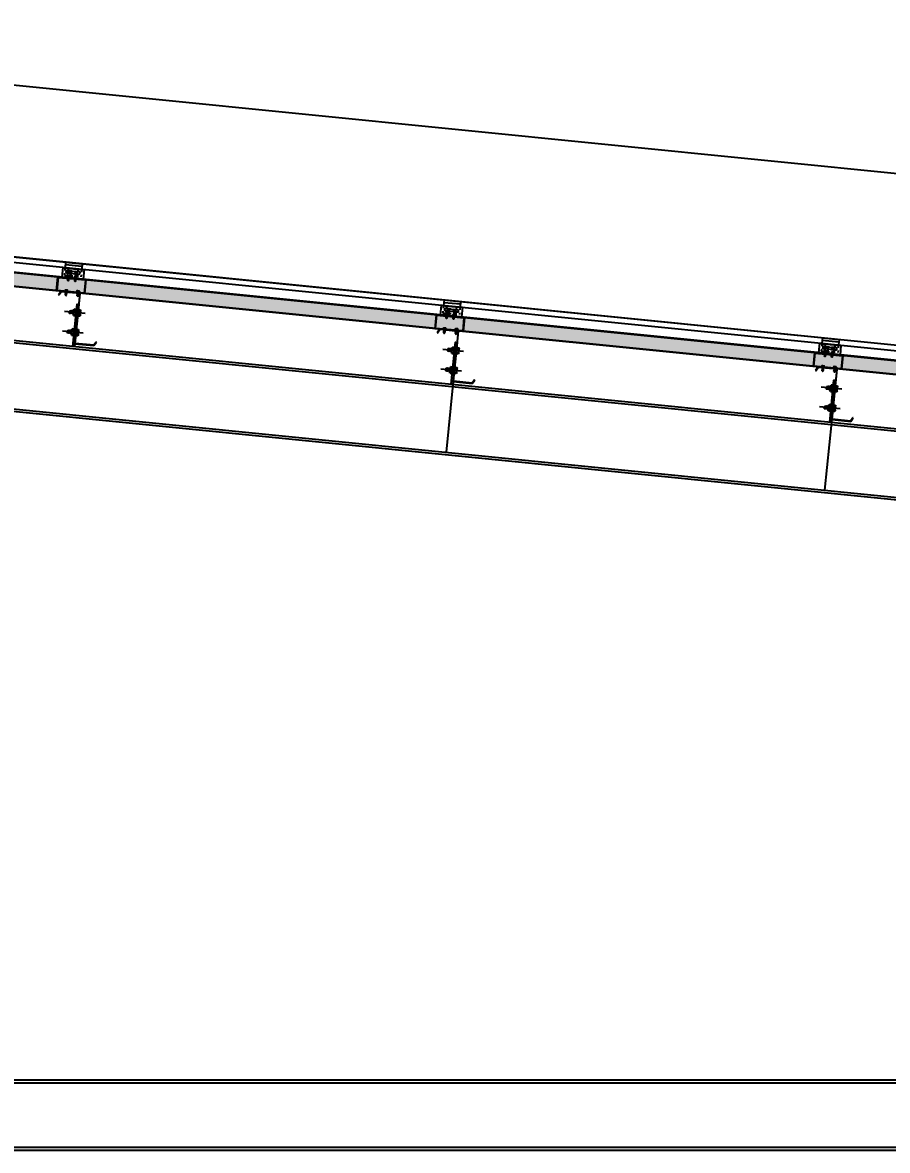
# Model space of a CAD drawing. Header units: inches. Extents: x 340055 to 349452, y -34649 to -30845.
# Drawn here: x 348643.49 to 348674.19, y -31907.74 to -31867.72 of the extents above; entities that cross this region are included whole.
import ezdxf

# ---------------------------------------------------------------- set-up
doc = ezdxf.new("R2010")
doc.units = ezdxf.units.IN
doc.header["$MEASUREMENT"] = 0
doc.linetypes.add('HIDDEN2', pattern=[4.7625, 3.175, -1.5875])
for name, color, linetype in [('2', 2, 'Continuous'), ('2NET-VE', 8, 'Continuous'), ('5', 5, 'Continuous'), ('7', 7, 'Continuous'), ('8', 8, 'Continuous'), ('DIM', 8, 'Continuous'), ('GIANG', 1, 'Continuous'), ('ROOFING', 4, 'Continuous'), ('STRUCTURE', 1, 'Continuous')]:
    doc.layers.add(name, color=color, linetype=linetype)
doc.styles.add('ST1', font='times.ttf', dxfattribs={"width": 0.7})
doc.dimstyles.new('100', dxfattribs={"dimtxt": 3, "dimasz": 1.5, "dimexe": 1, "dimexo": 0, "dimgap": 1, "dimtad": 1, "dimdec": 0, "dimlfac": 100, "dimzin": 0, "dimdsep": 46, "dimtxsty": 'ST1', "dimblk": 'OBLIQUE', "dimcen": 1, "dimdle": 1, "dimclrd": 8, "dimclre": 8, "dimclrt": 3, "dimadec": 0, "dimazin": 0, "dimtfac": 1, "dimtdec": 0, "dimtix": 1, "dimtmove": 1, "dimatfit": 3, "dimfxl": 0, "dimtolj": 1, "dimtzin": 0, "dimlwd": -1, "dimlwe": -1, "dimarcsym": 0})

# ---------------------------------------------------------------- blocks, each defined once
blk = doc.blocks.new('*U82')
at = {"layer": '2NET-VE', "ltscale": 0.5}
for p, q in [((0, 8.3), (9.5, 8.3)), ((22.9, 7.4), (22.9, 7.4)), ((0, -8.3), (9.5, -8.3)), ((22.9, -7.4), (22.9, -7.4))]:
    blk.add_line(p, q, dxfattribs=at)
at = {"layer": '7', "linetype": 'Continuous'}
for p, q in [((21.9, 6.4), (23.1, 7.7)), ((22.3, -6.4), (23.8, 6.4)), ((23.1, 7.7), (23.8, 6.4)), ((23.8, 6.4), (25.1, 7.7)), ((24.3, -6.4), (25.8, 6.4)), ((25.1, 7.7), (25.8, 6.4)), ((25.8, 6.4), (27, 7.7)), ((26.2, -6.4), (27.7, 6.4)), ((27, 7.7), (27.7, 6.4)), ((27.7, 6.4), (28.9, 7.7)), ((28.1, -6.4), (29.6, 6.4)), ((28.9, 7.7), (29.6, 6.4)), ((29.6, 6.4), (30.9, 7.7)), ((30.1, -6.4), (31.6, 6.4)), ((30.1, -6.4), (31.6, 6.4)), ((30.9, 7.7), (31.6, 6.4)), ((31.6, 6.4), (32.8, 7.7)), ((32, -6.4), (33.5, 6.4)), ((32.8, 7.7), (33.5, 6.4)), ((33.5, 6.4), (34.7, 7.7)), ((33.9, -6.4), (35.4, 6.4)), ((33.9, -6.4), (35.4, 6.4)), ((33.9, -6.4), (35.4, 6.4)), ((34.7, 7.7), (35.4, 6.4)), ((35.4, 6.4), (36.7, 7.7)), ((35.9, -6.4), (37.4, 6.4)), ((36.7, 7.7), (37.4, 6.4)), ((41.9, 6.4), (37.4, 6.4)), ((41.9, 6.4), (41.9, -6.4)), ((22.1, -6.4), (21.7, -6.4)), ((22.3, -6.4), (21.9, -6.4)), ((22.3, -6.4), (23.1, -7.7)), ((23.1, -7.7), (24.3, -6.4)), ((24.3, -6.4), (25, -7.7)), ((25, -7.7), (26.2, -6.4)), ((26.2, -6.4), (26.9, -7.7)), ((26.9, -7.7), (28.1, -6.4)), ((28.1, -6.4), (28.9, -7.7)), ((28.9, -7.7), (30.1, -6.4)), ((30.1, -6.4), (30.8, -7.7)), ((30.8, -7.7), (32, -6.4)), ((32, -6.4), (32.7, -7.7)), ((32.7, -7.7), (33.9, -6.4)), ((33.9, -6.4), (34.7, -7.7)), ((34.7, -7.7), (35.9, -6.4)), ((35.9, -6.4), (41.9, -6.4))]:
    blk.add_line(p, q, dxfattribs=at)
at = {"layer": '8', "linetype": 'Continuous'}
for p, q in [((-10.2, 8.8), (-10.2, 11.9)), ((-10.2, -11.9), (-10.2, 11.9)), ((-0.9, 14.9), (-9.3, 14.9)), ((-1.4, 8.8), (-8.9, 8.8)), ((0, 8.8), (0, 11.9)), ((0, -11.9), (0, 11.9)), ((9.5, -17.6), (9.5, 17.6)), ((9.5, 17.6), (11.4, 17.6)), ((11.4, -17.6), (11.4, 17.6)), ((11.4, 8.8), (11.4, 11.9)), ((11.4, -11.9), (11.4, 11.9)), ((12.3, 14.9), (20.7, 14.9)), ((12.8, 8.8), (20.3, 8.8)), ((21.7, 8.8), (21.7, 11.9)), ((21.7, -11.9), (21.7, 11.9)), ((-10.2, -8.8), (-10.2, -11.9)), ((-9.3, -14.9), (-0.9, -14.9)), ((-1.4, -8.8), (-8.9, -8.8)), ((0, -8.8), (0, -11.9)), ((9.5, -17.6), (11.4, -17.6)), ((11.4, -8.8), (11.4, -11.9)), ((20.7, -14.9), (12.3, -14.9)), ((12.8, -8.8), (20.3, -8.8)), ((21.7, -8.8), (21.7, -11.9))]:
    blk.add_line(p, q, dxfattribs=at)
at = {"layer": '8', "ltscale": 10}
blk.add_line((-32.8, 0), (65.5, 0), dxfattribs=at)
at = {"layer": '8', "linetype": 'Continuous'}
for centre, radius, start, end in [((-4.7, 11.9), 5.58, 146.602, 180), ((-6.1, 11.9), 4.1, 180, 228.5476), ((-6.1, 5.7), 4.1, 131.4524, 180), ((-4.1, 11.9), 4.1, 311.4524, 0), ((-4.1, 5.7), 4.1, 0, 48.5476), ((-5.6, 11.9), 5.58, 0, 33.398), ((17, 11.9), 5.58, 146.602, 180), ((15.5, 11.9), 4.1, 180, 228.5476), ((15.5, 5.7), 4.1, 131.4524, 180), ((17.6, 11.9), 4.1, 311.4524, 0), ((17.6, 5.7), 4.1, 0, 48.5476), ((16.1, 11.9), 5.58, 0, 33.398), ((-6.1, -5.7), 4.1, 180, 228.5476), ((-6.1, -11.9), 4.1, 131.4524, 180), ((-4.7, -11.9), 5.58, 180, 213.398), ((-4.1, -5.7), 4.1, 311.4524, 0), ((-4.1, -11.9), 4.1, 0, 48.5476), ((-5.6, -11.9), 5.58, 326.602, 0), ((15.5, -5.7), 4.1, 180, 228.5476), ((15.5, -11.9), 4.1, 131.4524, 180), ((17, -11.9), 5.58, 180, 213.398), ((17.6, -5.7), 4.1, 311.4524, 0), ((17.6, -11.9), 4.1, 0, 48.5476), ((16.1, -11.9), 5.58, 326.602, 0)]:
    blk.add_arc(centre, radius, start, end, dxfattribs=at)
blk = doc.blocks.new('*U81')
at = {"layer": '2NET-VE', "ltscale": 0.5}
for p, q in [((0, 8.3), (9.5, 8.3)), ((22.9, 7.4), (22.9, 7.4)), ((0, -8.3), (9.5, -8.3)), ((22.9, -7.4), (22.9, -7.4))]:
    blk.add_line(p, q, dxfattribs=at)
at = {"layer": '7', "linetype": 'Continuous'}
for p, q in [((21.9, 6.4), (23.1, 7.7)), ((22.3, -6.4), (23.8, 6.4)), ((23.1, 7.7), (23.8, 6.4)), ((23.8, 6.4), (25.1, 7.7)), ((24.3, -6.4), (25.8, 6.4)), ((25.1, 7.7), (25.8, 6.4)), ((25.8, 6.4), (27, 7.7)), ((26.2, -6.4), (27.7, 6.4)), ((27, 7.7), (27.7, 6.4)), ((27.7, 6.4), (28.9, 7.7)), ((28.1, -6.4), (29.6, 6.4)), ((28.9, 7.7), (29.6, 6.4)), ((29.6, 6.4), (30.9, 7.7)), ((30.1, -6.4), (31.6, 6.4)), ((30.1, -6.4), (31.6, 6.4)), ((30.9, 7.7), (31.6, 6.4)), ((31.6, 6.4), (32.8, 7.7)), ((32, -6.4), (33.5, 6.4)), ((32.8, 7.7), (33.5, 6.4)), ((33.5, 6.4), (34.7, 7.7)), ((33.9, -6.4), (35.4, 6.4)), ((33.9, -6.4), (35.4, 6.4)), ((33.9, -6.4), (35.4, 6.4)), ((34.7, 7.7), (35.4, 6.4)), ((35.4, 6.4), (36.7, 7.7)), ((35.9, -6.4), (37.4, 6.4)), ((36.7, 7.7), (37.4, 6.4)), ((41.9, 6.4), (37.4, 6.4)), ((41.9, 6.4), (41.9, -6.4)), ((22.1, -6.4), (21.7, -6.4)), ((22.3, -6.4), (21.9, -6.4)), ((22.3, -6.4), (23.1, -7.7)), ((23.1, -7.7), (24.3, -6.4)), ((24.3, -6.4), (25, -7.7)), ((25, -7.7), (26.2, -6.4)), ((26.2, -6.4), (26.9, -7.7)), ((26.9, -7.7), (28.1, -6.4)), ((28.1, -6.4), (28.9, -7.7)), ((28.9, -7.7), (30.1, -6.4)), ((30.1, -6.4), (30.8, -7.7)), ((30.8, -7.7), (32, -6.4)), ((32, -6.4), (32.7, -7.7)), ((32.7, -7.7), (33.9, -6.4)), ((33.9, -6.4), (34.7, -7.7)), ((34.7, -7.7), (35.9, -6.4)), ((35.9, -6.4), (41.9, -6.4))]:
    blk.add_line(p, q, dxfattribs=at)
at = {"layer": '8', "linetype": 'Continuous'}
for p, q in [((-10.2, 8.8), (-10.2, 11.9)), ((-10.2, -11.9), (-10.2, 11.9)), ((-0.9, 14.9), (-9.3, 14.9)), ((-1.4, 8.8), (-8.9, 8.8)), ((0, 8.8), (0, 11.9)), ((0, -11.9), (0, 11.9)), ((9.5, -17.6), (9.5, 17.6)), ((9.5, 17.6), (11.4, 17.6)), ((11.4, -17.6), (11.4, 17.6)), ((11.4, 8.8), (11.4, 11.9)), ((11.4, -11.9), (11.4, 11.9)), ((12.3, 14.9), (20.7, 14.9)), ((12.8, 8.8), (20.3, 8.8)), ((21.7, 8.8), (21.7, 11.9)), ((21.7, -11.9), (21.7, 11.9)), ((-10.2, -8.8), (-10.2, -11.9)), ((-9.3, -14.9), (-0.9, -14.9)), ((-1.4, -8.8), (-8.9, -8.8)), ((0, -8.8), (0, -11.9)), ((9.5, -17.6), (11.4, -17.6)), ((11.4, -8.8), (11.4, -11.9)), ((20.7, -14.9), (12.3, -14.9)), ((12.8, -8.8), (20.3, -8.8)), ((21.7, -8.8), (21.7, -11.9))]:
    blk.add_line(p, q, dxfattribs=at)
at = {"layer": '8', "ltscale": 10}
blk.add_line((-32.8, 0), (65.5, 0), dxfattribs=at)
at = {"layer": '8', "linetype": 'Continuous'}
for centre, radius, start, end in [((-4.7, 11.9), 5.58, 146.602, 180), ((-6.1, 11.9), 4.1, 180, 228.5476), ((-6.1, 5.7), 4.1, 131.4524, 180), ((-4.1, 11.9), 4.1, 311.4524, 0), ((-4.1, 5.7), 4.1, 0, 48.5476), ((-5.6, 11.9), 5.58, 0, 33.398), ((17, 11.9), 5.58, 146.602, 180), ((15.5, 11.9), 4.1, 180, 228.5476), ((15.5, 5.7), 4.1, 131.4524, 180), ((17.6, 11.9), 4.1, 311.4524, 0), ((17.6, 5.7), 4.1, 0, 48.5476), ((16.1, 11.9), 5.58, 0, 33.398), ((-6.1, -5.7), 4.1, 180, 228.5476), ((-6.1, -11.9), 4.1, 131.4524, 180), ((-4.7, -11.9), 5.58, 180, 213.398), ((-4.1, -5.7), 4.1, 311.4524, 0), ((-4.1, -11.9), 4.1, 0, 48.5476), ((-5.6, -11.9), 5.58, 326.602, 0), ((15.5, -5.7), 4.1, 180, 228.5476), ((15.5, -11.9), 4.1, 131.4524, 180), ((17, -11.9), 5.58, 180, 213.398), ((17.6, -5.7), 4.1, 311.4524, 0), ((17.6, -11.9), 4.1, 0, 48.5476), ((16.1, -11.9), 5.58, 326.602, 0)]:
    blk.add_arc(centre, radius, start, end, dxfattribs=at)
blk = doc.blocks.new('XM150')
at = {"layer": '2', "ltscale": 0.015}
for p, q in [((68.9, 180), (0.9, 180)), ((0.9, 1.1), (0.9, 180)), ((2, 178.9), (2, 0)), ((2, 178.9), (68.3, 178.9)), ((75.4, 166.5), (68.3, 178.9)), ((68.9, 180), (76.4, 167)), ((76.4, 167), (75.4, 166.5)), ((-73.5, 13), (-72.5, 13.5)), ((-66, 0), (-73.5, 13)), ((-72.5, 13.5), (-65.4, 1.1)), ((2, 0), (-66, 0)), ((-65.4, 1.1), (0.9, 1.1))]:
    blk.add_line(p, q, dxfattribs=at)
at = {"layer": '5'}
blk.add_lwpolyline([(8, -10), (8, 140), (2, 140), (2, -10), (8, -10)], close=True, dxfattribs=at)
at = {"layer": 'GIANG', "xscale": 0.7499999999999999, "yscale": 0.7499999999999999, "zscale": 0.7499999999999999}
for name, p in [('*U82', (0.9, 110)), ('*U81', (0.9, 40))]:
    blk.add_blockref(name, p, dxfattribs=at)
blk = doc.blocks.new('*U224')
at = {"layer": '2', "xscale": 0.008333333333333335, "yscale": 0.008333333333333335, "zscale": 0.008333333333333335, "rotation": 5.710593137616317}
blk.add_blockref('XM150', (0.083, -0.704), dxfattribs=at)
blk = doc.blocks.new('*U225')
at = {"layer": 'DIM', "color": 0, "linetype": 'ByBlock', "lineweight": -2, "transparency": 16777216}
for p in [(-55.971, -5.597), (-67.165, -6.717), (-78.359, -7.836)]:
    blk.add_blockref('*U224', p, dxfattribs=at)
blk = doc.blocks.new('Short_Self_drilling')
at = {"layer": 'STRUCTURE', "color": 1, "linetype": 'Continuous'}
for p, q in [((6.4, 1.7), (-6.4, 1.7)), ((5.1, 3.8), (-5.1, 3.8)), ((-2.6, 2.9), (-5.1, 2.9)), ((-3.4, 3.8), (-3.4, 6.8)), ((3, 7.2), (-3, 7.2)), ((2.6, 2.9), (-2.6, 2.9)), ((-2.1, 2.8), (-2.1, 2.9)), ((6.3, 0), (0, 0)), ((2.2, 2.8), (2.2, 2.9)), ((2.2, -0.5), (2.2, 0)), ((5.1, 2.9), (2.6, 2.9)), ((3.4, 3.8), (3.4, 6.8)), ((3, -1.2), (-2.7, -0.2)), ((3, -2.7), (-2.7, -1.8)), ((3, -4.2), (-2.7, -3.3)), ((3, -5.8), (-2.7, -4.8)), ((3, -7.3), (-2.7, -6.3)), ((-1.9, -8), (-2.7, -7.9)), ((-2.1, -1.4), (-2.1, -0.9)), ((-2.1, -2.9), (-2.1, -2.4)), ((-2.1, -4.4), (-2.1, -3.9)), ((-2.1, -6), (-2.1, -5.4)), ((-2.1, -7.5), (-2.1, -7)), ((-2.1, -12.3), (-2.1, -8.5)), ((3, -8.8), (-1.1, -8.1)), ((2.1, -12.3), (2.1, -9.1)), ((2.2, -2), (2.2, -1.5)), ((2.2, -3.6), (2.2, -3)), ((2.2, -5.1), (2.2, -4.6)), ((2.2, -6.6), (2.2, -6.1)), ((2.2, -8.1), (2.2, -7.6))]:
    blk.add_line(p, q, dxfattribs=at)
blk.add_lwpolyline([(6.4, 1.3), (6.4, 1.7), (2.1, 2.8), (-2.1, 2.8), (-6.4, 1.7), (-6.4, 1.3)], close=True, dxfattribs=at)
for points in [[(-6.4, 1.3, -0.088869), (-6.3, 0), (0, 0)], [(-0.1, 3.8), (-0.3, 6.2, 0.338878), (-3.1, 6.2), (-3.3, 3.8)], [(3.3, 3.8), (3.1, 6.2, 0.338878), (0.3, 6.2), (0.1, 3.8)], [(2.1, -12.3), (0.2, -14.2, -0.333596), (-0.2, -14.2), (-2.1, -12.3)], [(-0.1, -14), (-1, -12.2, -0.148657), (-1.4, -11.2), (-2, -7.7, -0.815006), (-1.2, -7.8, 0.150833), (-0.8, -8.7)], [(2.1, -12.3), (1.7, -11.7, 0.52242), (0.9, -11.7), (-0.2, -14.2)]]:
    blk.add_lwpolyline(points, format="xyb", dxfattribs=at)
for points in [[(3, -1.2), (2.2, -1.5), (-2.1, -0.8), (-2.7, -0.2), (-2.4, 0)], [(3, -2.7), (2.2, -3), (-2.1, -2.4), (-2.7, -1.8), (-2.1, -1.4), (2.2, -2), (3, -2.7)], [(3, -4.2), (2.2, -4.6), (-2.1, -3.9), (-2.7, -3.3), (-2.1, -2.9), (2.2, -3.6), (3, -4.2)], [(3, -5.8), (2.2, -6.1), (-2.1, -5.4), (-2.7, -4.8), (-2.1, -4.4), (2.2, -5.1), (3, -5.8)], [(3, -7.3), (2.2, -7.6), (-2.1, -7), (-2.7, -6.3), (-2.1, -6), (2.2, -6.6), (3, -7.3)], [(-1.8, -8.5), (-2.1, -8.5), (-2.7, -7.9), (-2.1, -7.5), (-1.8, -7.5)], [(-1.3, -7.6), (2.2, -8.1), (3, -8.8)], [(-1.2, 0), (2.2, -0.5), (3, -1.2)], [(3, -8.8), (2.2, -9.1), (-0.8, -8.7)]]:
    blk.add_lwpolyline(points, dxfattribs=at)
for centre, radius, start, end in [((-5, 3.3), 0.455, 109.7949, 250.2674), ((-3, 6.8), 0.429, 90.0311, 180.0311), ((3, 6.8), 0.429, 0.0311, 90.0311), ((5.1, 3.3), 0.435, 279.7276, 80.3347), ((10, 0.2), 3.74, 162.2963, 182.6103)]:
    blk.add_arc(centre, radius, start, end, dxfattribs=at)
blk = doc.blocks.new('gối đỡ 2')
at = {"color": 1, "true_color": 0xfa051e}
for points in [[(328665.5, -35537), (328698.8, -35537), (328698.8, -35520.4), (328665.5, -35520.4)], [(328666, -35536.5), (328698.3, -35536.5), (328698.3, -35520.9), (328666, -35520.9)]]:
    blk.add_lwpolyline(points, close=True, dxfattribs=at)
at = {"color": 1, "xscale": 0.3150483438356407, "yscale": 0.3150483438356407, "zscale": 0.3150483438356407, "rotation": 359.9688728259106}
for p in [(328673.5, -35536.5), (328687.5, -35537)]:
    blk.add_blockref('Short_Self_drilling', p, dxfattribs=at)
blk = doc.blocks.new('AUDIT_I_200512002610-1')
at = {"color": 1, "xscale": 0.96000000076829, "yscale": 0.96000000076829, "zscale": 0.96000000076829, "rotation": 359.9688729454758}
for p in [(28.2, 12.6), (57.5, 12.6)]:
    blk.add_blockref('Short_Self_drilling', p, dxfattribs=at)
blk = doc.blocks.new('A$C6DF15AF1')
at = {"color": 8}
for p, q in [((2.1, 56.5), (0, 15.1)), ((2, 55), (91.9, 50.5)), ((2.1, 56.5), (92, 52)), ((13.2, 79), (12.1, 56)), ((12.7, 69), (82.6, 65.5)), ((13.2, 79), (83.1, 75.5)), ((83.1, 75.5), (82, 52.5)), ((92, 52), (89.9, 10.6)), ((0, 15.1), (89.9, 10.6)), ((0.1, 16.6), (90, 12.1)), ((20.5, 34.1), (71.4, 31.5)), ((20.9, 43.1), (71.9, 40.5)), ((38.5, 37.7), (28.4, 38.2)), ((33.2, 32.9), (33.7, 43)), ((64.4, 36.4), (54.3, 36.9)), ((59.1, 31.7), (59.6, 41.7))]:
    blk.add_line(p, q, dxfattribs=at)
at = {"color": 8, "linetype": 'HIDDEN2'}
for p, q in [((12.1, 56), (10.5, 24.1)), ((25.5, 25.3), (27, 55.3)), ((26.4, 42.8), (27, 55.3)), ((27, 55.3), (67, 53.3)), ((27, 55.3), (67, 53.3)), ((67, 53.3), (65.5, 23.3)), ((67, 53.3), (66.4, 40.8)), ((82, 52.5), (80.4, 20.6)), ((10.5, 24.1), (80.4, 20.6)), ((65.5, 23.3), (25.5, 25.3)), ((66.4, 40.8), (26.4, 42.8))]:
    blk.add_line(p, q, dxfattribs=at)
at = {"color": 8}
for centre, major_axis, start_param, end_param in [((20.7, 38.6), (3.18, 3.18), 0.735405, 3.876998), ((33.4, 37.9), (2.83, 2.83), 5.447794310103061, 11.73097961728265), ((59.4, 36.7), (2.83, 2.83), 5.447794310103061, 11.73097961728265), ((71.6, 36), (3.18, 3.18), 3.876998, 7.018591)]:
    blk.add_ellipse(centre, major_axis=major_axis, ratio=1, start_param=start_param, end_param=end_param, dxfattribs=at)
at = {"color": 9, "rotation": 357.1356216438959}
blk.add_blockref('AUDIT_I_200512002610-1', (-0.6, 4), dxfattribs=at)
blk = doc.blocks.new('_Oblique')
at = {"color": 0, "linetype": 'ByBlock', "lineweight": -2}
blk.add_line((-0.5, -0.5), (0.5, 0.5), dxfattribs=at)
blk = doc.blocks.new('*D432')
at = {"color": 8, "linetype": 'Continuous', "transparency": 16777216}
for p, q in [((348567.484, -31868.468), (348568.186, -31861.447)), ((348697.94, -31875.429), (348567.091, -31862.342)), ((348696.342, -31881.356), (348697.044, -31874.334))]:
    blk.add_line(p, q, dxfattribs=at)
at = {"layer": 'Defpoints', "color": 0, "transparency": 16777216}
for p in [(348568.087, -31862.442), (348567.484, -31868.468), (348696.342, -31881.356)]:
    blk.add_point(p, dxfattribs=at)
at = {"color": 8, "transparency": 16777216, "xscale": 1.5, "yscale": 1.5, "zscale": 1.5}
for p, rotation in [((348568.087, -31862.442), 174.2886250883239), ((348696.945, -31875.329), 354.2886250883239)]:
    blk.add_blockref('_Oblique', p, dxfattribs=dict(at, rotation=rotation))
at = {"color": 3, "transparency": 16777216, "insert": (348632.768, -31866.368), "char_height": 3, "attachment_point": 5, "rotation": 354.2886, "style": 'ST1', "bg_fill": 3, "box_fill_scale": 1.25, "bg_fill_color": 256, "bg_fill_true_color": 13158600, "bg_fill_transparency": 0}
blk.add_mtext('\\A1;12950', dxfattribs=at)

msp = doc.modelspace()

# ---------------------------------------------------------------- hatches: boundary and pattern name
at = {"true_color": 0xf25d0d}
h = msp.add_hatch(dxfattribs=at)
h.set_pattern_fill('FLEX,_O', color=20, scale=0.3)
h.set_pattern_definition([(180, (358432.81765, -30806.88477), (4e-40, 0.075), [0.075, -0.075]), (135, (358432.74265, -30806.88477), (-4e-18, 0.07499999987), [0.01875, -0.0685660173, 0.01875, -0.1060660173])])
h.paths.add_polyline_path([(348567.2339, -31869.4913), (348567.2339, -31869.0007), (348694.897, -31881.7626), (348694.8603, -31882.2467)])
at = {"true_color": 0xf2ee0d}
h = msp.add_hatch(dxfattribs=at)
h.set_pattern_fill('ANSI37,_O', color=2, scale=0.12, angle=-5.70997)
h.set_pattern_definition([(129.29002751, (358358.529861, -31758.775464), (0.011609256595, 0.00949869261), []), (39.29002751, (358358.529861, -31758.775464), (0.00949869261, -0.011609256595), [])])
h.paths.add_polyline_path([(348567.2339, -31869.5006), (348567.2339, -31869.4913), (348694.8603, -31882.2467), (348694.8603, -31882.2568)])

# ---------------------------------------------------------------- linework, layer by layer
at = {"color": 20, "true_color": 0xf25d0d}
msp.add_lwpolyline([(348567.2339, -31869.4913), (348567.2339, -31869.0007), (348694.897, -31881.7626), (348694.8603, -31882.2467), (348567.2339, -31869.4913)], dxfattribs=at)
at = {"color": 2, "true_color": 0xf2ee0d}
msp.add_lwpolyline([(348567.2339, -31869.5006), (348567.2339, -31869.4913), (348694.8603, -31882.2467), (348694.8603, -31882.2568), (348567.2339, -31869.5006)], dxfattribs=at)
at = {"layer": '2', "color": 9}
for p, q in [((348567.3538, -31871.4189), (348688.8442, -31883.5679)), ((348567.3538, -31871.4993), (348688.8442, -31883.6483)), ((348567.3538, -31873.8509), (348688.8442, -31886)), ((348567.3538, -31873.9313), (348688.8442, -31886.0804)), ((348658.7648, -31880.56), (348658.524, -31882.968)), ((348672.1978, -31881.9033), (348671.957, -31884.3113))]:
    msp.add_line(p, q, dxfattribs=at)
msp.add_lwpolyline([(348688.8842, -31907.7353), (348616.6138, -31907.7353), (348616.6138, -31905.2353), (348688.8842, -31905.2353)], close=True, dxfattribs=at)
for points in [[(348616.6138, -31905.3353), (348688.8842, -31905.3353)], [(348688.8842, -31907.6353), (348616.6138, -31907.6353)]]:
    msp.add_lwpolyline(points, dxfattribs=at)
at = {"layer": 'ROOFING'}
for p, q in [((348696.3422, -31881.3555), (348567.4838, -31868.4697)), ((348696.3413, -31881.3655), (348567.4838, -31868.4797)), ((348696.3237, -31881.5546), (348567.4838, -31868.6707)), ((348695.9071, -31881.8547), (348567.72, -31869.036)), ((348695.951, -31881.8691), (348567.7277, -31869.0468))]:
    msp.add_line(p, q, dxfattribs=at)

# ---------------------------------------------------------------- block references
at = {"color": 8}
for name, p, xscale, yscale, zscale, rotation in [('A$C6DF15AF1', (348644.8733, -31876.8856, 0), 0.008461538423752715, 0.008461538423752715, 0.008461538423752715, 357.3368112912797), ('gối đỡ 2', (358562.4999, -31765.9443), -0.02999999997278919, 0.02999999999883585, 0.03, 354.4724329693962), ('A$C6DF15AF1', (348658.3063, -31878.2289, 0), 0.008461538423752715, 0.008461538423752715, 0.008461538423752715, 357.3368112912797), ('gối đỡ 2', (358575.9329, -31767.2876), -0.02999999997278919, 0.02999999999883585, 0.03, 354.4724329693962), ('A$C6DF15AF1', (348671.7393, -31879.5722, 0), 0.008461538423752715, 0.008461538423752715, 0.008461538423752715, 357.3368112912797), ('gối đỡ 2', (358589.3659, -31768.6309), -0.02999999997278919, 0.02999999999883585, 0.03, 354.4724329693962)]:
    msp.add_blockref(name, p, dxfattribs=dict(at, xscale=xscale, yscale=yscale, zscale=zscale, rotation=rotation))
at = {"layer": '2', "color": 9, "xscale": -1.200000000011642, "yscale": 1.200000000011642, "zscale": 1.2}
msp.add_blockref('*U225', (348578.2966, -31871.5584), dxfattribs=at)

# ---------------------------------------------------------------- next in the draw order: dimensions: what is measured, and where the dimension line sits
dim = msp.add_aligned_dim(p1=(348696.3422, -31881.3555), p2=(348567.4838, -31868.4679), distance=-6.0564, dimstyle='100')
dim.commit()
dim.dimension.update_dxf_attribs({"geometry": '*D432', "text_midpoint": (348632.7675, -31866.3677)})

doc.saveas('drawing.dxf')
